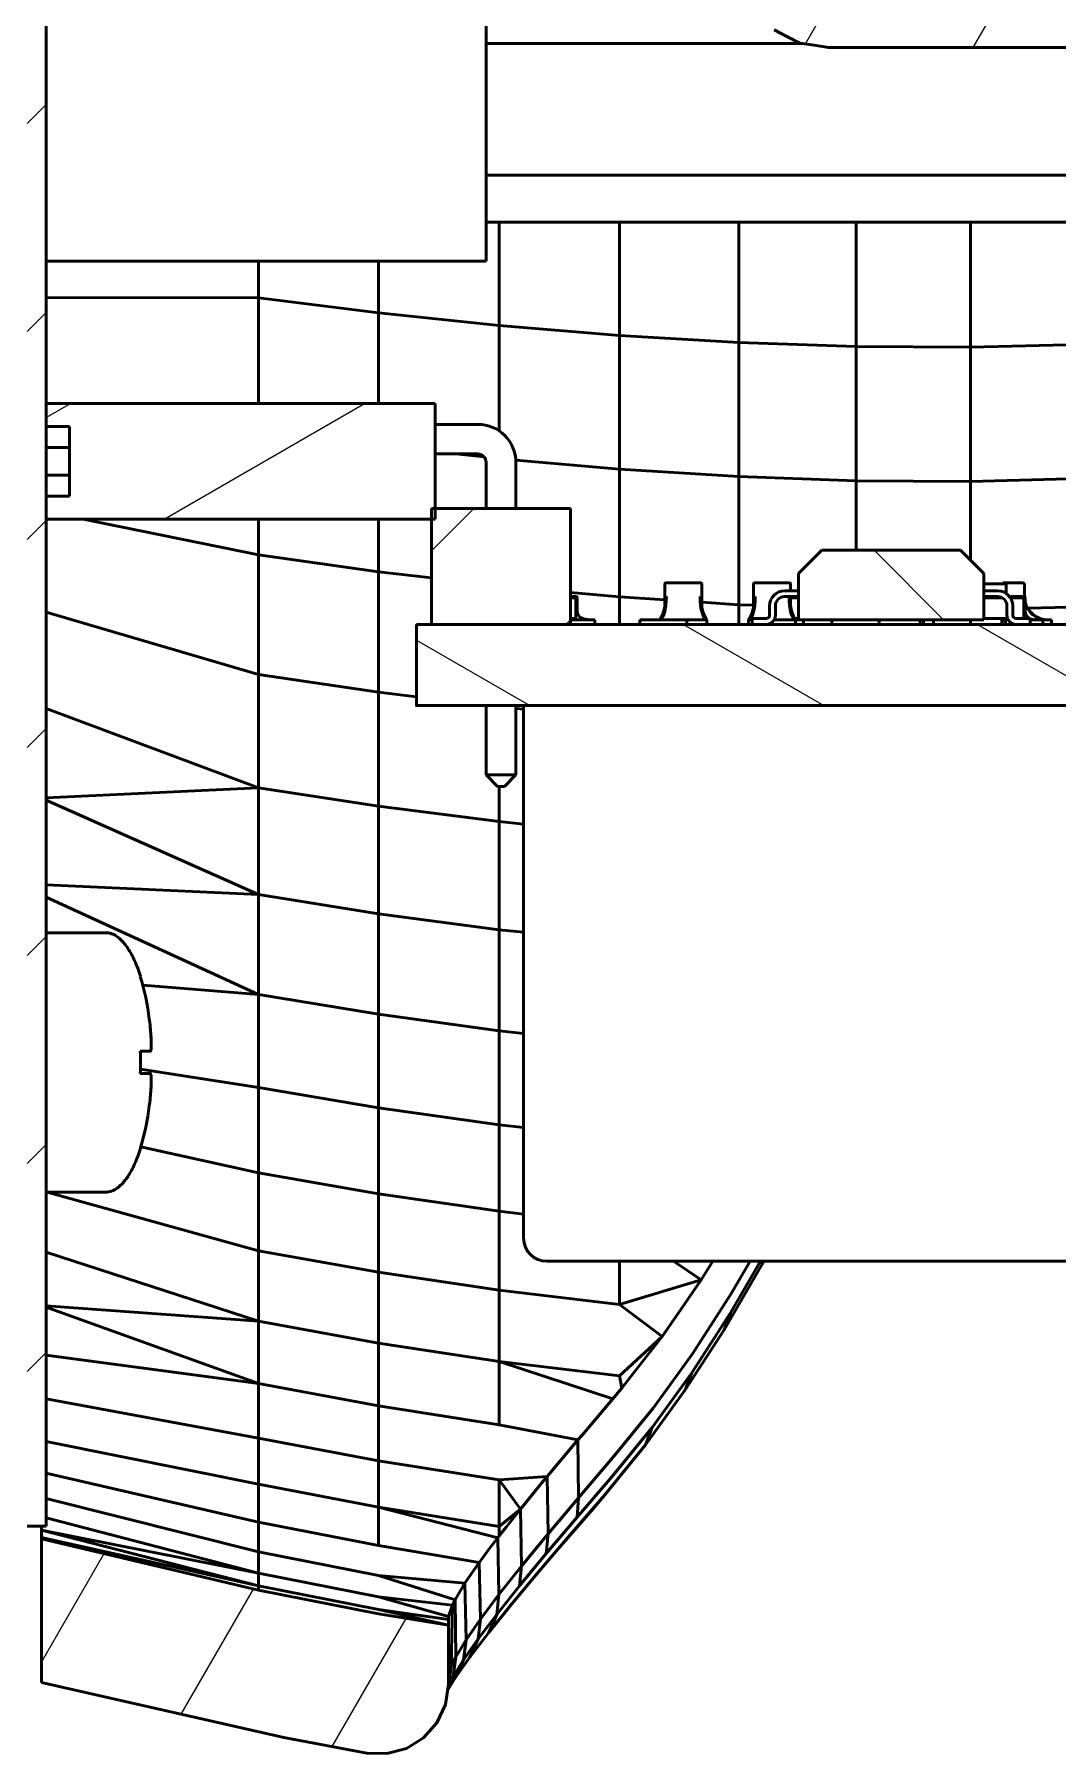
# Model space of a CAD drawing. Header units: millimetres. Extents: x -232 to 1390, y -69 to 653.
# Drawn here: x 422.18 to 444.28, y 50.07 to 87.19 of the extents above; entities that cross this region are included whole.
import ezdxf

# ---------------------------------------------------------------- set-up
doc = ezdxf.new("R2010")
doc.units = ezdxf.units.MM
doc.layers.add('Видимый контур (ГОСТ)', color=7, linetype='Continuous', lineweight=50)
doc.layers.add('Штриховка (ГОСТ)', color=7, linetype='Continuous', lineweight=18)
pattern_1 = [(45, (0, 0), (-2.245064, 2.245064), [])]

msp = doc.modelspace()

# ---------------------------------------------------------------- hatches: boundary and pattern name
at = {"layer": 'Штриховка (ГОСТ)'}
h = msp.add_hatch(dxfattribs=at)
h.set_pattern_fill('ANSI31', color=256, scale=25.4, angle=15, style=0)
h.set_pattern_definition([(60, (0, 0), (-2.74963, 1.587501), [])])
h.paths.add_polyline_path([(429.616, 53.09), (427.018, 53.602), (422.334, 54.715), (422.334, 54.715), (422.334, 51.61), (427.568, 50.426), (429.359, 50.088), (429.795, 50.075), (430.215, 50.187), (430.586, 50.415), (430.875, 50.74), (431.059, 51.134), (431.122, 51.565), (431.122, 52.847)])
h.paths.add_polyline_path([(474.517, 172.906), (473.392, 172.906), (459.434, 172.906), (459.284, 172.882), (459.125, 172.857), (458.978, 172.782), (458.846, 172.715), (458.739, 172.608), (458.625, 172.493), (458.582, 172.423), (458.543, 172.36), (458.511, 172.284), (458.482, 172.215), (458.463, 172.135), (458.446, 172.062), (458.439, 171.98), (458.434, 171.906), (458.434, 171.427), (458.434, 170.906), (458.44, 170.824), (458.446, 170.749), (458.465, 170.67), (458.482, 170.597), (458.514, 170.521), (458.543, 170.452), (458.585, 170.382), (458.625, 170.318), (458.73, 170.212), (458.846, 170.097), (458.99, 170.023), (459.125, 169.954), (459.271, 169.931), (459.434, 169.906), (474.345, 169.905), (475.822, 169.906), (475.822, 169.906), (476.206, 168.62), (477.181, 168.586), (477.813, 168.56), (477.813, 170.045), (477.813, 172.675), (477.743, 173.553), (477.533, 174.408), (477.387, 174.843), (475.673, 179.459), (473.587, 184.43), (471.242, 189.488), (468.701, 194.363), (465.99, 198.809), (464.566, 200.806), (463.09, 202.627), (461.554, 204.257), (459.948, 205.688), (458.259, 206.921), (456.475, 207.96), (454.58, 208.82), (452.564, 209.515), (450.425, 210.058), (448.166, 210.458), (445.798, 210.724), (443.334, 210.863), (440.792, 210.882), (438.191, 210.786), (432.887, 210.274), (427.568, 209.385), (422.334, 208.201), (422.334, 205.099), (422.334, 205.096), (427.018, 206.209), (429.616, 206.721), (432.22, 207.15), (434.82, 207.488), (437.397, 207.727), (439.93, 207.861), (442.398, 207.884), (444.776, 207.792), (447.041, 207.581), (449.174, 207.25), (451.16, 206.795), (452.993, 206.215), (454.68, 205.503), (456.245, 204.647), (457.724, 203.622), (459.152, 202.403), (460.547, 200.973), (461.918, 199.328), (463.268, 197.476), (464.595, 195.435), (465.897, 193.23), (467.169, 190.893), (468.406, 188.456), (470.746, 183.437), (472.83, 178.488), (474.526, 173.937), (474.861, 172.906)])
h.paths.add_polyline_path([(444.811, 172.053), (444.785, 172.215), (444.718, 172.348), (444.643, 172.493), (444.538, 172.599), (444.422, 172.715), (444.289, 172.782), (444.143, 172.857), (443.996, 172.88), (443.834, 172.906), (441.967, 172.906), (439.334, 172.906), (439.025, 172.857), (438.716, 172.808), (438.437, 172.666), (438.159, 172.524), (437.937, 172.302), (437.716, 172.081), (437.574, 171.802), (437.432, 171.524), (437.383, 171.215), (437.334, 170.906), (437.334, 129.906), (437.334, 88.906), (437.383, 88.597), (437.432, 88.288), (437.574, 88.009), (437.716, 87.73), (437.937, 87.509), (438.159, 87.288), (438.437, 87.145), (438.716, 87.003), (439.025, 86.954), (439.334, 86.906), (474.853, 86.906), (474.526, 85.875), (472.83, 81.324), (470.746, 76.374), (468.406, 71.355), (467.169, 68.919), (465.897, 66.581), (464.595, 64.376), (463.268, 62.335), (461.918, 60.483), (460.547, 58.838), (459.152, 57.408), (457.724, 56.189), (456.245, 55.164), (454.68, 54.308), (452.993, 53.596), (451.16, 53.016), (450.813, 52.932), (450.813, 52.932), (450.813, 52.657), (450.813, 51.803), (450.842, 51.622), (450.885, 51.343), (450.967, 51.18), (451.094, 50.928), (451.223, 50.798), (451.421, 50.597), (451.583, 50.512), (451.833, 50.382), (452.013, 50.351), (452.291, 50.303), (452.751, 50.368), (454.58, 50.991), (456.475, 51.851), (458.259, 52.891), (459.947, 54.123), (461.554, 55.554), (463.09, 57.184), (464.566, 59.005), (465.99, 61.002), (468.701, 65.448), (471.242, 70.323), (473.587, 75.381), (475.673, 80.352), (477.387, 84.968), (478.61, 88.774), (478.978, 89.968), (478.98, 89.975), (478.98, 89.975), (479.313, 91.191), (476.206, 91.191), (475.822, 89.906), (475.822, 89.906), (440.834, 89.906), (440.757, 89.918), (440.68, 89.93), (440.61, 89.966), (440.54, 90.001), (440.485, 90.056), (440.43, 90.112), (440.394, 90.181), (440.359, 90.251), (440.347, 90.328), (440.334, 90.406), (440.334, 129.906), (440.334, 169.406), (440.347, 169.483), (440.359, 169.56), (440.394, 169.63), (440.43, 169.699), (440.485, 169.755), (440.54, 169.81), (440.61, 169.846), (440.68, 169.881), (440.757, 169.893), (440.834, 169.906), (442.546, 169.906), (443.834, 169.906), (443.982, 169.929), (444.143, 169.954), (444.276, 170.022), (444.422, 170.097), (444.528, 170.202), (444.643, 170.318), (444.711, 170.451), (444.785, 170.597), (444.809, 170.744), (444.834, 170.906), (444.834, 171.383), (444.834, 171.906)])
h = msp.add_hatch(dxfattribs=at)
h.set_pattern_fill('ANSI31', color=256, scale=25.4, style=0)
h.set_pattern_definition(pattern_1)
h.paths.add_polyline_path([(422.025, 190.452), (422.437, 190.452), (422.437, 191.571), (422.437, 193.694), (422.437, 196.222), (422.437, 200.148), (422.437, 204.482), (422.437, 204.982), (422.025, 204.982)])
h.paths.add_polyline_path([(422.437, 189.491), (422.025, 189.491), (422.025, 54.987), (422.437, 54.987), (422.437, 76.721), (422.437, 77.221), (422.437, 78.721), (422.437, 79.221), (422.437, 188.271)])
h = msp.add_hatch(dxfattribs=at)
h.set_pattern_fill('ANSI31', color=256, scale=25.4, angle=-15, style=0)
h.set_pattern_definition([(30, (0, 0), (-1.5875, 2.74963), [])])
h.paths.add_polyline_path([(422.437, 76.721), (430.759, 76.721), (430.837, 76.721), (430.837, 76.953), (430.837, 79.221), (422.437, 79.221), (422.437, 78.721), (422.937, 78.721), (422.937, 77.221), (422.437, 77.221)])
h = msp.add_hatch(dxfattribs=at)
h.set_pattern_fill('ANSI31', color=256, scale=25.4, style=0)
h.set_pattern_definition(pattern_1)
h.paths.add_polyline_path([(433.759, 76.953), (430.837, 76.953), (430.759, 76.953), (430.759, 76.721), (430.759, 74.453), (433.759, 74.453)])
h = msp.add_hatch(dxfattribs=at)
h.set_pattern_fill('ANSI31', color=256, scale=25.4, angle=90.0002, style=0)
h.set_pattern_definition([(135.0002, (0, 0), (-2.245056, -2.245072), [])])
h.paths.add_polyline_path([(442.687, 74.553), (442.687, 75.553), (442.187, 76.053), (439.187, 76.053), (438.687, 75.553), (438.687, 74.553)])
h = msp.add_hatch(dxfattribs=at)
h.set_pattern_fill('ANSI31', color=256, scale=25.4, angle=105.0002, style=0)
h.set_pattern_definition([(150.00025, (0, 0), (-1.587488, -2.749637), [])])
h.paths.add_polyline_path([(432.793, 72.702), (433.093, 72.702), (433.093, 72.703), (447.237, 72.703), (450.737, 72.703), (450.937, 72.703), (450.937, 74.453), (450.082, 74.453), (449.082, 74.453), (448.32, 74.453), (447.32, 74.453), (436.275, 74.453), (435.255, 74.453), (433.759, 74.453), (430.759, 74.453), (430.437, 74.453), (430.437, 72.703), (430.993, 72.703), (430.993, 72.702), (431.293, 72.702), (431.293, 72.703), (432.793, 72.703)])
h = msp.add_hatch(dxfattribs=at)
h.set_pattern_fill('ANSI31', color=256, scale=25.4, angle=75.0002, style=0)
h.set_pattern_definition([(120.0002, (0, 0), (-2.749626, -1.587508), [])])
h.paths.add_polyline_path([(436.275, 74.553), (435.255, 74.553), (435.255, 74.453), (436.275, 74.453)])

# ---------------------------------------------------------------- linework, layer by layer
at = {"layer": 'Видимый контур (ГОСТ)'}
for p, q in [((422.437, 54.987), (422.437, 189.491)), ((431.937, 82.295), (431.937, 96.295)), ((438.159, 87.288), (438.437, 87.145)), ((431.937, 86.995), (438.77, 86.995)), ((438.437, 87.145), (438.716, 87.003)), ((438.716, 87.003), (439.025, 86.954)), ((439.025, 86.954), (439.334, 86.906)), ((439.334, 86.906), (474.853, 86.906)), ((431.937, 84.148), (461.334, 84.148)), ((431.937, 83.137), (461.334, 83.137)), ((432.22, 80.902), (432.22, 83.137)), ((434.82, 80.688), (434.82, 83.137)), ((437.397, 80.536), (437.397, 83.137)), ((439.93, 80.452), (439.93, 83.137)), ((442.398, 80.437), (442.398, 83.137)), ((422.437, 82.295), (431.937, 82.295)), ((427.018, 81.499), (427.018, 82.295)), ((429.616, 81.175), (429.616, 82.295)), ((427.018, 81.499), (422.437, 81.511)), ((429.616, 81.175), (427.018, 81.499)), ((427.018, 81.499), (427.018, 79.221)), ((432.22, 80.902), (429.616, 81.175)), ((429.616, 81.175), (429.616, 79.221)), ((434.82, 80.688), (432.22, 80.902)), ((432.22, 80.902), (432.22, 78.629)), ((437.397, 80.536), (434.82, 80.688)), ((434.82, 80.688), (434.82, 77.804)), ((439.93, 80.452), (437.397, 80.536)), ((437.397, 80.536), (437.397, 77.644)), ((442.398, 80.437), (439.93, 80.452)), ((439.93, 80.452), (439.93, 77.554)), ((442.398, 80.437), (444.776, 80.495)), ((442.398, 80.437), (442.398, 77.539)), ((430.837, 79.221), (422.437, 79.221)), ((422.437, 79.221), (422.437, 78.721)), ((430.837, 76.721), (430.837, 79.221)), ((422.437, 78.721), (422.937, 78.721)), ((422.937, 78.721), (422.937, 77.221)), ((431.762, 78.771), (430.837, 78.771)), ((422.937, 78.271), (422.437, 78.271)), ((430.837, 78.135), (431.757, 78.135)), ((431.894, 78.067), (431.278, 78.135)), ((431.937, 77.948), (431.937, 76.953)), ((434.82, 77.804), (432.58, 78)), ((432.582, 76.953), (432.582, 77.948)), ((422.437, 77.671), (422.937, 77.671)), ((437.397, 77.644), (434.82, 77.804)), ((434.82, 77.804), (434.82, 75.046)), ((439.93, 77.554), (437.397, 77.644)), ((437.397, 77.644), (437.397, 74.877)), ((442.398, 77.539), (444.776, 77.6)), ((422.937, 77.221), (422.437, 77.221)), ((422.437, 77.221), (422.437, 76.721)), ((442.398, 77.539), (439.93, 77.554)), ((439.93, 77.554), (439.93, 76.053)), ((442.398, 77.539), (442.398, 75.842)), ((433.759, 76.953), (430.759, 76.953)), ((430.759, 76.953), (430.759, 74.453)), ((433.759, 74.453), (433.759, 76.953)), ((422.437, 76.721), (430.837, 76.721)), ((423.237, 76.721), (427.018, 75.951)), ((427.018, 76.721), (427.018, 75.951)), ((429.616, 76.721), (429.616, 75.589)), ((429.616, 75.589), (427.018, 75.951)), ((427.018, 73.369), (427.018, 75.951)), ((439.187, 76.053), (438.687, 75.553)), ((442.187, 76.053), (439.187, 76.053)), ((442.687, 75.553), (442.187, 76.053)), ((429.616, 72.989), (429.616, 75.589)), ((430.759, 75.456), (429.616, 75.589)), ((435.821, 75.353), (436.571, 75.353)), ((437.741, 75.353), (438.491, 75.353)), ((438.687, 75.553), (438.687, 74.553)), ((442.687, 74.553), (442.687, 75.553)), ((443.097, 75.328), (443.097, 75.353)), ((443.168, 75.353), (443.097, 75.353)), ((443.168, 75.328), (443.168, 75.353)), ((443.518, 75.353), (443.168, 75.353)), ((434.82, 75.046), (433.759, 75.144)), ((433.759, 75.053), (433.884, 75.053)), ((433.759, 75.028), (433.879, 75.028)), ((433.879, 75.028), (433.759, 75.028)), ((433.879, 74.653), (433.879, 75.028)), ((433.879, 74.653), (433.879, 75.028)), ((433.904, 75.033), (433.904, 74.753)), ((434.82, 74.453), (434.82, 75.046)), ((435.796, 74.982), (434.82, 75.046)), ((435.796, 74.863), (435.796, 75.328)), ((436.596, 75.328), (436.596, 74.863)), ((437.716, 74.863), (437.716, 75.328)), ((438.687, 75.178), (438.387, 75.178)), ((438.387, 75.053), (438.687, 75.053)), ((438.516, 75.328), (438.516, 75.178)), ((438.516, 75.053), (438.516, 74.863)), ((438.516, 75.028), (438.687, 75.028)), ((438.528, 75.028), (438.516, 75.028)), ((438.528, 75.028), (438.528, 75.053)), ((438.678, 75.028), (438.678, 75.053)), ((442.687, 75.328), (443.168, 75.328)), ((442.687, 75.178), (442.987, 75.178)), ((442.987, 75.053), (442.687, 75.053)), ((442.687, 75.028), (443.084, 75.028)), ((443.084, 75.028), (442.687, 75.028)), ((443.168, 75.328), (443.168, 75.123)), ((443.239, 75.058), (443.249, 75.058)), ((443.249, 75.058), (443.279, 75.028)), ((443.261, 75.028), (443.554, 75.028)), ((443.279, 75.028), (443.261, 75.028)), ((443.279, 75.028), (443.279, 75.053)), ((443.429, 75.053), (443.279, 75.053)), ((443.429, 75.053), (443.559, 75.053)), ((443.429, 75.028), (443.429, 75.053)), ((443.554, 75.028), (443.429, 75.028)), ((443.554, 74.653), (443.554, 75.028)), ((443.554, 74.653), (443.554, 75.028)), ((443.568, 75.303), (443.568, 75.053)), ((443.579, 75.033), (443.579, 74.753)), ((422.437, 74.714), (427.018, 73.369)), ((433.879, 74.578), (433.879, 74.653)), ((437.397, 74.877), (436.596, 74.93)), ((437.716, 74.865), (437.397, 74.877)), ((437.397, 74.453), (437.397, 74.877)), ((438.062, 74.853), (438.062, 74.653)), ((438.187, 74.653), (438.187, 74.853)), ((443.187, 74.653), (443.187, 74.853)), ((443.312, 74.853), (443.312, 74.653)), ((443.554, 74.578), (443.554, 74.653)), ((443.636, 74.801), (444.527, 74.825)), ((450.937, 74.453), (430.437, 74.453)), ((430.437, 74.453), (430.437, 72.703)), ((430.759, 74.453), (433.759, 74.453)), ((433.759, 74.578), (433.879, 74.578)), ((433.759, 74.553), (434.285, 74.553)), ((434.285, 74.553), (434.285, 74.453)), ((436.275, 74.553), (435.255, 74.553)), ((435.255, 74.553), (435.255, 74.453)), ((435.255, 74.453), (436.275, 74.453)), ((436.275, 74.453), (436.275, 74.553)), ((436.275, 74.553), (436.704, 74.553)), ((436.704, 74.553), (436.704, 74.453)), ((437.608, 74.553), (437.687, 74.553)), ((437.608, 74.553), (437.608, 74.453)), ((437.987, 74.578), (437.687, 74.578)), ((437.687, 74.578), (437.687, 74.453)), ((438.16, 74.553), (438.624, 74.553)), ((438.609, 74.578), (438.678, 74.578)), ((438.624, 74.553), (438.687, 74.553)), ((438.624, 74.553), (438.624, 74.453)), ((438.678, 74.578), (438.687, 74.578)), ((438.678, 74.578), (438.678, 74.553)), ((438.687, 74.553), (442.687, 74.553)), ((438.797, 74.553), (438.797, 74.453)), ((439.406, 74.553), (439.406, 74.453)), ((440.426, 74.553), (440.426, 74.453)), ((441.316, 74.553), (441.316, 74.453)), ((441.387, 74.553), (441.387, 74.453)), ((441.598, 74.553), (441.598, 74.453)), ((442.398, 74.553), (442.398, 74.453)), ((442.687, 74.578), (443.201, 74.578)), ((443.078, 74.553), (443.097, 74.553)), ((443.078, 74.553), (443.078, 74.453)), ((443.097, 74.553), (443.097, 74.578)), ((443.097, 74.553), (443.149, 74.553)), ((443.149, 74.553), (443.16, 74.553)), ((443.149, 74.553), (443.149, 74.453)), ((443.16, 74.553), (443.16, 74.453)), ((443.16, 74.553), (443.214, 74.553)), ((443.168, 74.553), (443.168, 74.578)), ((443.387, 74.578), (443.687, 74.578)), ((443.687, 74.578), (443.687, 74.453)), ((443.687, 74.553), (443.96, 74.553)), ((443.96, 74.553), (443.96, 74.453)), ((443.96, 74.553), (444.045, 74.553)), ((444.045, 74.553), (444.149, 74.553)), ((444.149, 74.553), (444.149, 74.453)), ((429.616, 72.989), (427.018, 73.369)), ((427.018, 70.922), (427.018, 73.369)), ((429.616, 70.527), (429.616, 72.989)), ((430.437, 72.889), (429.616, 72.989)), ((422.437, 72.638), (427.018, 70.922)), ((430.412, 72.702), (430.412, 72.703)), ((430.437, 72.703), (430.993, 72.703)), ((430.649, 72.702), (430.649, 72.703)), ((430.649, 72.702), (430.993, 72.702)), ((430.993, 72.703), (430.993, 72.702)), ((430.993, 72.702), (431.293, 72.702)), ((431.293, 72.702), (431.293, 72.703)), ((431.293, 72.703), (432.793, 72.703)), ((431.293, 72.702), (431.937, 72.702)), ((431.937, 72.703), (431.937, 71.203)), ((432.582, 71.203), (432.582, 72.703)), ((432.582, 72.702), (432.793, 72.702)), ((432.747, 72.621), (432.582, 72.636)), ((432.747, 72.702), (432.747, 61.203)), ((432.793, 72.703), (432.793, 72.702)), ((432.793, 72.702), (433.093, 72.702)), ((433.093, 72.702), (433.093, 72.703)), ((433.093, 72.703), (450.937, 72.703)), ((433.549, 72.702), (433.549, 72.703)), ((433.664, 72.702), (433.664, 72.703)), ((433.664, 72.702), (434.178, 72.702)), ((434.178, 72.702), (434.178, 72.703)), ((434.27, 72.702), (434.27, 72.703)), ((434.27, 72.702), (434.286, 72.702)), ((434.286, 72.702), (434.286, 72.703)), ((434.399, 72.702), (434.399, 72.703)), ((434.862, 72.702), (434.862, 72.703)), ((435.26, 72.702), (435.26, 72.703)), ((435.26, 72.702), (435.262, 72.702)), ((435.262, 72.702), (435.262, 72.703)), ((435.295, 72.702), (435.295, 72.703)), ((435.324, 72.702), (435.324, 72.703)), ((435.449, 72.702), (435.449, 72.703)), ((435.542, 72.702), (435.542, 72.703)), ((435.637, 72.702), (435.637, 72.703)), ((435.637, 72.702), (436.062, 72.702)), ((436.062, 72.702), (436.062, 72.703)), ((436.155, 72.702), (436.155, 72.703)), ((436.249, 72.702), (436.249, 72.703)), ((436.324, 72.702), (436.324, 72.703)), ((436.424, 72.702), (436.424, 72.703)), ((436.896, 72.702), (436.896, 72.703)), ((437.374, 72.702), (437.374, 72.703)), ((440.671, 72.702), (440.671, 72.703)), ((440.824, 72.702), (440.824, 72.703)), ((440.824, 72.702), (441.783, 72.702)), ((441.783, 72.702), (441.783, 72.703)), ((441.938, 72.702), (441.938, 72.703)), ((441.954, 72.702), (441.954, 72.703)), ((427.018, 70.922), (422.437, 70.71)), ((429.616, 70.527), (427.018, 70.922)), ((427.018, 70.922), (427.018, 68.618)), ((431.937, 71.203), (432.582, 71.203)), ((431.937, 71.203), (432.187, 70.953)), ((432.332, 70.953), (432.187, 70.953)), ((432.22, 70.195), (432.22, 70.953)), ((432.582, 71.203), (432.332, 70.953)), ((422.437, 70.66), (427.018, 68.618)), ((432.22, 70.195), (429.616, 70.527)), ((429.616, 70.527), (429.616, 68.207)), ((432.747, 70.142), (432.22, 70.195)), ((432.22, 70.195), (432.22, 67.862)), ((422.437, 68.827), (427.018, 68.618)), ((422.437, 68.565), (427.018, 66.461)), ((429.616, 68.207), (427.018, 68.618)), ((427.018, 68.618), (427.018, 66.461)), ((432.22, 67.862), (429.616, 68.207)), ((429.616, 68.207), (429.616, 66.036)), ((423.724, 67.797), (422.437, 67.797)), ((432.747, 67.807), (432.22, 67.862)), ((432.22, 67.862), (432.22, 65.679)), ((424.468, 66.853), (424.472, 66.855)), ((427.018, 66.461), (424.523, 66.662)), ((429.616, 66.036), (427.018, 66.461)), ((427.018, 64.458), (427.018, 66.461)), ((429.616, 64.019), (429.616, 66.036)), ((432.22, 65.679), (429.616, 66.036)), ((432.22, 63.651), (432.22, 65.679)), ((432.747, 65.622), (432.22, 65.679)), ((427.018, 64.458), (424.47, 64.853)), ((429.616, 64.019), (427.018, 64.458)), ((427.018, 62.612), (427.018, 64.458)), ((429.616, 62.161), (429.616, 64.019)), ((432.22, 63.651), (429.616, 64.019)), ((432.22, 61.782), (432.22, 63.651)), ((432.747, 63.592), (432.22, 63.651)), ((424.472, 63.139), (424.468, 63.141)), ((424.478, 63.174), (427.018, 62.612)), ((429.616, 62.161), (427.018, 62.612)), ((427.018, 62.612), (427.018, 60.928)), ((423.724, 62.197), (422.437, 62.197)), ((422.458, 62.197), (427.018, 60.928)), ((432.22, 61.782), (429.616, 62.161)), ((429.616, 62.161), (429.616, 60.465)), ((432.747, 61.722), (432.22, 61.782)), ((432.22, 61.782), (432.22, 60.077)), ((422.437, 60.899), (427.018, 59.41)), ((429.616, 60.465), (427.018, 60.928)), ((427.018, 60.928), (427.018, 59.41)), ((433.247, 60.703), (448.127, 60.703)), ((434.82, 60.703), (434.82, 59.772)), ((436.583, 60.3), (435.983, 60.703)), ((436.832, 60.703), (436.583, 60.3)), ((437.08, 59.227), (437.902, 60.639)), ((437.216, 59.592), (437.863, 60.703)), ((437.638, 60.703), (437.224, 59.992)), ((437.926, 60.703), (437.902, 60.639)), ((437.902, 60.639), (437.936, 60.703)), ((432.22, 60.077), (429.616, 60.465)), ((429.616, 60.465), (429.616, 58.937)), ((436.583, 60.3), (434.82, 59.772)), ((436.583, 60.3), (436.144, 59.664)), ((434.82, 59.772), (432.22, 60.077)), ((432.22, 60.077), (432.22, 58.541)), ((435.744, 59.083), (434.82, 59.772)), ((437.224, 59.992), (436.393, 58.706)), ((427.018, 59.41), (422.437, 59.745)), ((422.437, 59.716), (427.018, 58.063)), ((429.616, 58.937), (427.018, 59.41)), ((427.018, 58.063), (427.018, 59.41)), ((436.144, 59.664), (435.744, 59.083)), ((436.38, 58.298), (437.216, 59.592)), ((437.216, 59.592), (437.08, 59.227)), ((435.744, 59.083), (434.82, 58.228)), ((435.744, 59.083), (435.066, 58.214)), ((436.239, 57.926), (437.08, 59.227)), ((427.018, 58.063), (422.437, 58.678)), ((429.616, 57.581), (429.616, 58.937)), ((432.22, 58.541), (429.616, 58.937)), ((436.393, 58.706), (435.543, 57.531)), ((432.22, 57.176), (432.22, 58.541)), ((432.22, 58.541), (434.676, 57.732)), ((434.82, 58.228), (432.22, 58.541)), ((435.525, 57.116), (436.38, 58.298)), ((436.38, 58.298), (436.239, 57.926)), ((429.616, 57.581), (427.018, 58.063)), ((427.018, 56.888), (427.018, 58.063)), ((434.82, 57.903), (434.676, 57.732)), ((434.871, 57.963), (434.82, 58.228)), ((434.871, 57.963), (434.82, 57.903)), ((435.066, 58.214), (434.871, 57.963)), ((435.38, 56.738), (436.239, 57.926)), ((422.437, 57.731), (427.018, 56.888)), ((429.616, 56.398), (429.616, 57.581)), ((432.22, 57.176), (429.616, 57.581)), ((434.676, 57.732), (434.01, 56.953)), ((435.543, 57.531), (434.676, 56.47)), ((433.922, 56.85), (432.22, 57.176)), ((427.018, 55.889), (422.437, 56.813)), ((429.616, 56.398), (427.018, 56.888)), ((427.018, 56.888), (427.018, 55.889)), ((433.922, 56.85), (433.256, 56.058)), ((434.01, 56.953), (433.922, 56.85)), ((433.933, 55.6), (433.922, 56.85)), ((435.525, 57.116), (434.652, 56.049)), ((435.38, 56.738), (435.525, 57.116)), ((434.676, 56.47), (433.933, 55.6)), ((435.38, 56.738), (434.503, 55.665)), ((427.018, 55.068), (422.437, 56.131)), ((432.22, 55.987), (429.616, 56.398)), ((429.616, 56.398), (429.616, 55.392)), ((432.22, 55.987), (433.256, 56.058)), ((433.256, 56.058), (433.135, 55.911)), ((433.275, 54.818), (433.256, 56.058)), ((434.652, 56.049), (433.902, 55.177)), ((429.616, 55.392), (427.018, 55.889)), ((427.018, 55.889), (427.018, 55.068)), ((432.677, 55.354), (432.22, 55.987)), ((432.22, 55.987), (432.22, 54.976)), ((433.107, 55.877), (432.677, 55.354)), ((433.135, 55.911), (433.107, 55.877)), ((422.437, 55.582), (427.018, 54.428)), ((429.616, 55.392), (432.188, 54.736)), ((429.616, 55.392), (429.616, 54.566)), ((432.22, 54.976), (429.616, 55.392)), ((432.677, 55.354), (432.22, 54.976)), ((432.677, 55.354), (432.37, 54.966)), ((432.702, 54.121), (432.677, 55.354)), ((433.933, 55.6), (433.275, 54.818)), ((434.24, 55.354), (433.5, 54.505)), ((434.503, 55.665), (433.745, 54.792)), ((433.902, 55.177), (433.933, 55.6)), ((434.503, 55.665), (434.24, 55.354)), ((422.025, 54.987), (422.437, 54.987)), ((422.334, 54.901), (422.334, 54.987)), ((422.437, 55.163), (427.018, 53.97)), ((429.616, 54.566), (427.018, 55.068)), ((427.018, 54.428), (427.018, 55.068)), ((432.22, 54.976), (432.22, 54.777)), ((432.37, 54.966), (432.22, 54.777)), ((433.902, 55.177), (433.237, 54.393)), ((422.334, 54.809), (422.334, 54.901)), ((422.334, 54.901), (427.018, 53.97)), ((422.334, 54.901), (427.018, 53.694)), ((422.334, 54.739), (422.334, 54.809)), ((422.334, 54.715), (422.334, 54.739)), ((427.018, 53.694), (422.334, 54.739)), ((427.018, 53.602), (422.334, 54.715)), ((422.334, 54.715), (422.334, 54.715)), ((422.334, 54.715), (422.334, 51.61)), ((431.789, 54.204), (429.616, 54.566)), ((432.188, 54.736), (432.027, 54.521)), ((432.22, 54.777), (432.188, 54.736)), ((432.216, 53.508), (432.188, 54.736)), ((433.136, 54.648), (432.702, 54.121)), ((433.745, 54.792), (433.074, 54.006)), ((433.275, 54.818), (433.136, 54.648)), ((433.237, 54.393), (433.275, 54.818)), ((429.616, 53.922), (427.018, 54.428)), ((427.018, 53.97), (427.018, 54.428)), ((431.789, 54.204), (431.481, 53.756)), ((431.792, 54.209), (431.789, 54.204)), ((431.817, 52.977), (431.789, 54.204)), ((432.027, 54.521), (431.792, 54.209)), ((432.658, 53.695), (433.237, 54.393)), ((429.616, 53.46), (427.018, 53.97)), ((427.018, 53.97), (427.018, 53.694)), ((429.616, 53.922), (431.267, 53.394)), ((429.616, 53.922), (431.481, 53.756)), ((432.702, 54.121), (432.216, 53.508)), ((433.074, 54.006), (432.49, 53.306)), ((432.658, 53.695), (432.702, 54.121)), ((429.616, 53.183), (427.018, 53.694)), ((427.018, 53.694), (427.018, 53.602)), ((429.616, 53.09), (427.018, 53.602)), ((431.128, 53.035), (429.616, 53.46)), ((429.616, 53.46), (431.21, 53.277)), ((431.358, 53.548), (431.267, 53.394)), ((431.407, 53.632), (431.358, 53.548)), ((431.481, 53.756), (431.407, 53.632)), ((431.507, 52.53), (431.481, 53.756)), ((432.216, 53.508), (432.027, 53.256)), ((432.658, 53.695), (432.167, 53.081)), ((432.167, 53.081), (432.216, 53.508)), ((431.122, 52.85), (429.616, 53.183)), ((429.616, 53.183), (431.122, 52.971)), ((431.122, 52.847), (429.616, 53.09)), ((429.616, 53.09), (431.122, 52.85)), ((431.185, 53.203), (431.128, 53.035)), ((431.21, 53.277), (431.185, 53.203)), ((431.186, 51.955), (431.21, 53.277)), ((431.267, 53.394), (431.21, 53.277)), ((431.287, 52.164), (431.267, 53.394)), ((431.763, 52.55), (432.167, 53.081)), ((432.027, 53.256), (431.817, 52.977)), ((432.49, 53.306), (431.994, 52.691)), ((431.994, 52.691), (432.167, 53.081)), ((431.128, 53.035), (431.122, 52.971)), ((431.122, 52.971), (431.122, 52.936)), ((431.122, 52.936), (431.122, 52.85)), ((431.122, 52.85), (431.122, 52.847)), ((431.122, 51.565), (431.122, 52.847)), ((431.122, 52.847), (431.122, 52.847)), ((431.128, 53.035), (431.124, 51.732)), ((431.817, 52.977), (431.507, 52.53)), ((431.763, 52.55), (431.817, 52.977)), ((431.507, 52.53), (431.356, 52.279)), ((431.763, 52.55), (431.45, 52.101)), ((431.45, 52.101), (431.507, 52.53)), ((431.994, 52.691), (431.587, 52.158)), ((431.587, 52.158), (431.763, 52.55)), ((431.287, 52.164), (431.186, 51.955)), ((431.227, 51.735), (431.287, 52.164)), ((431.227, 51.735), (431.45, 52.101)), ((431.587, 52.158), (431.27, 51.709)), ((431.27, 51.709), (431.45, 52.101)), ((431.356, 52.279), (431.287, 52.164)), ((427.568, 50.426), (422.334, 51.61)), ((431.27, 51.709), (431.104, 51.439)), ((431.124, 51.732), (431.122, 51.703)), ((431.124, 51.525), (431.186, 51.955)), ((431.186, 51.955), (431.124, 51.732)), ((431.227, 51.735), (431.124, 51.525)), ((431.059, 51.134), (431.122, 51.565)), ((431.124, 51.525), (431.109, 51.47)), ((430.875, 50.74), (431.059, 51.134)), ((430.586, 50.415), (430.875, 50.74)), ((427.568, 50.426), (429.359, 50.088)), ((429.795, 50.075), (430.215, 50.187)), ((430.215, 50.187), (430.586, 50.415)), ((429.795, 50.075), (429.359, 50.088))]:
    msp.add_line(p, q, dxfattribs=at)
for centre, radius, start, end in [((431.759, 77.948), 0.823, 360, 89.769), ((431.749, 77.948), 0.188, 360, 87.6261), ((435.821, 75.328), 0.025, 90, 180), ((436.571, 75.328), 0.025, 360, 90), ((437.741, 75.328), 0.025, 90, 180), ((438.491, 75.328), 0.025, 360, 90), ((443.518, 75.303), 0.05, 360, 90), ((433.884, 75.033), 0.02, 360, 90), ((438.387, 74.853), 0.325, 90, 180), ((438.387, 74.853), 0.2, 90, 180), ((442.987, 74.853), 0.325, 360, 90), ((442.987, 74.853), 0.2, 360, 90), ((443.559, 75.033), 0.02, 360, 90), ((444.068, 75.053), 0.5, 180, 180.2189), ((434.104, 74.753), 0.2, 180, 210), ((437.987, 74.653), 0.2, 270, 360), ((437.987, 74.653), 0.075, 270, 360), ((443.387, 74.653), 0.2, 180, 270), ((443.387, 74.653), 0.075, 180, 270), ((444.068, 75.053), 0.5, 192.2983, 270), ((443.779, 74.753), 0.2, 180, 210), ((434.186, 75.053), 0.5, 245.2362, 270), ((433.247, 61.203), 0.5, 180, 270)]:
    msp.add_arc(centre, radius, start, end, dxfattribs=at)
for centre, major_axis, ratio, start_param, end_param in [((435.688, 75.053), (0, -0.5), 0.287273, 0, 1.570796), ((436.704, 75.053), (0, -0.5), 0.287273, 4.712389, 6.283185), ((437.608, 75.053), (0, -0.5), 0.287273, 0, 1.570796), ((438.624, 75.053), (0, -0.5), 0.287273, 4.712389, 6.283185), ((444.045, 75.053), (0, -0.5), 0.957849, 4.712389, 4.714506), ((444.045, 75.053), (0, -0.5), 0.957849, 4.951109, 6.283185), ((434.163, 75.053), (0, -0.5), 0.957849, 5.931403, 6.283185), ((419.245, 64.997), (0, -5.997), 0.871576, 1.570752, 1.611002), ((419.245, 64.997), (0, -5.997), 0.871576, 1.53059, 1.570841)]:
    msp.add_ellipse(centre, major_axis=major_axis, ratio=ratio, start_param=start_param, end_param=end_param, dxfattribs=at)
for points, knots in [([(433.931, 74.653), (433.94, 74.638), (433.95, 74.624), (433.974, 74.6), (433.988, 74.59), (434.031, 74.563), (434.071, 74.553), (434.104, 74.553)], [0.05344454, 0.05344454, 0.05344454, 0.05344454, 0.05846075, 0.05846075, 0.06347695, 0.06347695, 0.07582613, 0.07582613, 0.07582613, 0.07582613]), ([(435.688, 74.553), (435.688, 74.553), (435.688, 74.553), (435.688, 74.553), (435.688, 74.553), (435.688, 74.553), (435.688, 74.553), (435.688, 74.553), (435.688, 74.553), (435.688, 74.553), (435.688, 74.553), (435.688, 74.553), (435.688, 74.553), (435.688, 74.553), (435.688, 74.553), (435.689, 74.555), (435.691, 74.557), (435.696, 74.565), (435.7, 74.572), (435.715, 74.597), (435.725, 74.617), (435.749, 74.669), (435.762, 74.702), (435.778, 74.755), (435.783, 74.775), (435.789, 74.802), (435.791, 74.81), (435.793, 74.823), (435.794, 74.829), (435.795, 74.835), (435.795, 74.836), (435.796, 74.838), (435.796, 74.839), (435.796, 74.839), (435.796, 74.84), (435.796, 74.84), (435.796, 74.84), (435.796, 74.84)], [0, 0, 0, 0, 0.00936123, 0.00936123, 0.01260123, 0.01260123, 0.01368123, 0.01368123, 0.01404123, 0.01404123, 0.01416123, 0.01416123, 0.01420123, 0.01420123, 0.01423342, 0.01423342, 0.01503349, 0.01503349, 0.01743379, 0.01743379, 0.02464174, 0.02464174, 0.03576072, 0.03576072, 0.04223576, 0.04223576, 0.04466285, 0.04466285, 0.04648718, 0.04648718, 0.04683945, 0.04683945, 0.04723306, 0.04723306, 0.04739864, 0.04739864, 0.04749207, 0.04749207, 0.04749207, 0.04749207]), ([(435.795, 74.834), (435.795, 74.837), (435.795, 74.841), (435.796, 74.85), (435.796, 74.857), (435.796, 74.863)], [0.000654431, 0.000654431, 0.000654431, 0.000654431, 0.001587023, 0.001587023, 0.003540506, 0.003540506, 0.003540506, 0.003540506]), ([(436.596, 74.863), (436.596, 74.857), (436.596, 74.85), (436.596, 74.84), (436.597, 74.837), (436.597, 74.834)], [0, 0, 0, 0, 0.001997179, 0.001997179, 0.002885667, 0.002885667, 0.002885667, 0.002885667]), ([(436.596, 74.84), (436.596, 74.84), (436.596, 74.84), (436.596, 74.839), (436.596, 74.839), (436.596, 74.838), (436.596, 74.837), (436.597, 74.834), (436.597, 74.832), (436.598, 74.825), (436.599, 74.822), (436.602, 74.806), (436.604, 74.795), (436.615, 74.749), (436.626, 74.715), (436.656, 74.636), (436.678, 74.593), (436.704, 74.553)], [0.00644746, 0.00644746, 0.00644746, 0.00644746, 0.00657652, 0.00657652, 0.00677907, 0.00677907, 0.00718551, 0.00718551, 0.00799038, 0.00799038, 0.00923163, 0.00923163, 0.01295298, 0.01295298, 0.02413021, 0.02413021, 0.03969582, 0.03969582, 0.03969582, 0.03969582]), ([(436.597, 74.834), (436.597, 74.833), (436.597, 74.831), (436.598, 74.825), (436.599, 74.822), (436.602, 74.806), (436.604, 74.795), (436.615, 74.749), (436.626, 74.715), (436.656, 74.636), (436.678, 74.593), (436.704, 74.553)], [0.00738305, 0.00738305, 0.00738305, 0.00738305, 0.00799012, 0.00799012, 0.00923106, 0.00923106, 0.01295149, 0.01295149, 0.02412593, 0.02412593, 0.03969569, 0.03969569, 0.03969569, 0.03969569]), ([(437.608, 74.553), (437.608, 74.553), (437.608, 74.553), (437.608, 74.553), (437.608, 74.553), (437.608, 74.553), (437.608, 74.553), (437.608, 74.553), (437.608, 74.553), (437.608, 74.553), (437.608, 74.553), (437.608, 74.553), (437.608, 74.553), (437.608, 74.553), (437.608, 74.553), (437.61, 74.555), (437.611, 74.557), (437.616, 74.565), (437.62, 74.572), (437.635, 74.597), (437.645, 74.617), (437.669, 74.669), (437.682, 74.702), (437.698, 74.755), (437.703, 74.775), (437.709, 74.802), (437.711, 74.81), (437.713, 74.823), (437.714, 74.829), (437.715, 74.835), (437.715, 74.836), (437.716, 74.838), (437.716, 74.839), (437.716, 74.839), (437.716, 74.84), (437.716, 74.84), (437.716, 74.84), (437.716, 74.84)], [0, 0, 0, 0, 0.00936123, 0.00936123, 0.01260123, 0.01260123, 0.01368123, 0.01368123, 0.01404123, 0.01404123, 0.01416123, 0.01416123, 0.01420123, 0.01420123, 0.01423342, 0.01423342, 0.01503349, 0.01503349, 0.01743379, 0.01743379, 0.02464174, 0.02464174, 0.03576072, 0.03576072, 0.04223576, 0.04223576, 0.04466285, 0.04466285, 0.04648718, 0.04648718, 0.04683945, 0.04683945, 0.04723306, 0.04723306, 0.04739864, 0.04739864, 0.04749207, 0.04749207, 0.04749207, 0.04749207]), ([(437.715, 74.834), (437.715, 74.837), (437.716, 74.841), (437.716, 74.85), (437.716, 74.857), (437.716, 74.863)], [0.000654431, 0.000654431, 0.000654431, 0.000654431, 0.001587023, 0.001587023, 0.003540506, 0.003540506, 0.003540506, 0.003540506]), ([(438.516, 74.863), (438.516, 74.857), (438.516, 74.85), (438.517, 74.84), (438.517, 74.837), (438.517, 74.834)], [0, 0, 0, 0, 0.001997179, 0.001997179, 0.002885667, 0.002885667, 0.002885667, 0.002885667]), ([(438.516, 74.84), (438.516, 74.84), (438.516, 74.84), (438.516, 74.839), (438.516, 74.839), (438.516, 74.838), (438.517, 74.837), (438.517, 74.834), (438.517, 74.832), (438.518, 74.825), (438.519, 74.822), (438.522, 74.806), (438.524, 74.795), (438.535, 74.749), (438.546, 74.715), (438.576, 74.636), (438.598, 74.593), (438.624, 74.553)], [0.00644746, 0.00644746, 0.00644746, 0.00644746, 0.00657652, 0.00657652, 0.00677907, 0.00677907, 0.00718551, 0.00718551, 0.00799038, 0.00799038, 0.00923163, 0.00923163, 0.01295298, 0.01295298, 0.02413021, 0.02413021, 0.03969582, 0.03969582, 0.03969582, 0.03969582]), ([(438.517, 74.834), (438.517, 74.833), (438.517, 74.831), (438.518, 74.825), (438.519, 74.822), (438.522, 74.806), (438.524, 74.795), (438.535, 74.749), (438.546, 74.715), (438.576, 74.636), (438.598, 74.593), (438.624, 74.553)], [0.00738305, 0.00738305, 0.00738305, 0.00738305, 0.00799012, 0.00799012, 0.00923106, 0.00923106, 0.01295149, 0.01295149, 0.02412593, 0.02412593, 0.03969569, 0.03969569, 0.03969569, 0.03969569]), ([(443.606, 74.653), (443.615, 74.638), (443.625, 74.624), (443.649, 74.6), (443.663, 74.59), (443.678, 74.581), (443.68, 74.579), (443.683, 74.578)], [0.05344454, 0.05344454, 0.05344454, 0.05344454, 0.05846075, 0.05846075, 0.06347695, 0.06347695, 0.06443388, 0.06443388, 0.06443388, 0.06443388]), ([(436.704, 74.553), (436.704, 74.553), (436.704, 74.553), (436.704, 74.553), (436.704, 74.553), (436.704, 74.553), (436.704, 74.553), (436.704, 74.553), (436.704, 74.553), (436.704, 74.553), (436.704, 74.553), (436.704, 74.553), (436.704, 74.553), (436.704, 74.553), (436.704, 74.553), (436.704, 74.553), (436.704, 74.553), (436.704, 74.553), (436.704, 74.553), (436.703, 74.553), (436.703, 74.554), (436.703, 74.554), (436.703, 74.554), (436.703, 74.554), (436.703, 74.554), (436.703, 74.554)], [0, 0, 0, 0, 0.0060604, 0.0060604, 0.01150493, 0.01150493, 0.01331977, 0.01331977, 0.01392472, 0.01392472, 0.01412637, 0.01412637, 0.01419358, 0.01419358, 0.01422722, 0.01422722, 0.01424241, 0.01424241, 0.01428457, 0.01428457, 0.01435179, 0.01435179, 0.0144022, 0.0144022, 0.01441228, 0.01441228, 0.01441228, 0.01441228]), ([(438.624, 74.553), (438.624, 74.553), (438.624, 74.553), (438.624, 74.553), (438.624, 74.553), (438.624, 74.553), (438.624, 74.553), (438.624, 74.553), (438.624, 74.553), (438.624, 74.553), (438.624, 74.553), (438.624, 74.553), (438.624, 74.553), (438.624, 74.553), (438.624, 74.553), (438.624, 74.553), (438.624, 74.553), (438.624, 74.553), (438.624, 74.553), (438.624, 74.553), (438.623, 74.554), (438.623, 74.554), (438.623, 74.554), (438.623, 74.554), (438.623, 74.554), (438.623, 74.554)], [0, 0, 0, 0, 0.00606016, 0.00606016, 0.01150484, 0.01150484, 0.01331974, 0.01331974, 0.01392471, 0.01392471, 0.01412636, 0.01412636, 0.01419358, 0.01419358, 0.01422722, 0.01422722, 0.01424241, 0.01424241, 0.01428457, 0.01428457, 0.01435179, 0.01435179, 0.01440221, 0.01440221, 0.01441229, 0.01441229, 0.01441229, 0.01441229]), ([(430.412, 72.703), (430.413, 72.703), (430.414, 72.703), (430.423, 72.703), (430.433, 72.703), (430.437, 72.703)], [0, 0, 0, 0, 0.1234478, 0.2372645, 0.3002518, 0.3002518, 0.3002518, 0.3002518]), ([(430.412, 72.702), (430.413, 72.702), (430.414, 72.702), (430.425, 72.702), (430.445, 72.702), (430.471, 72.702), (430.506, 72.702), (430.548, 72.702), (430.596, 72.702), (430.63, 72.702), (430.649, 72.702)], [0, 0, 0, 0, 0.123448, 0.237265, 0.345988, 0.456273, 0.57246, 0.698879, 0.840397, 1, 1, 1, 1]), ([(433.549, 72.702), (433.55, 72.702), (433.55, 72.702), (433.552, 72.702), (433.556, 72.702), (433.561, 72.702), (433.568, 72.702), (433.576, 72.702), (433.587, 72.702), (433.599, 72.702), (433.613, 72.702), (433.629, 72.702), (433.646, 72.702), (433.658, 72.702), (433.664, 72.702)], [0, 0, 0, 0, 0.104802, 0.199007, 0.2868, 0.365935, 0.43921, 0.509394, 0.580084, 0.6521, 0.728381, 0.810993, 0.901293, 1, 1, 1, 1]), ([(434.178, 72.702), (434.185, 72.702), (434.199, 72.702), (434.218, 72.702), (434.235, 72.702), (434.248, 72.702), (434.258, 72.702), (434.265, 72.702), (434.27, 72.702), (434.27, 72.702), (434.27, 72.702)], [0, 0, 0, 0, 0.162826, 0.306245, 0.434498, 0.551227, 0.662205, 0.770017, 0.882033, 1, 1, 1, 1]), ([(434.399, 72.702), (434.4, 72.702), (434.4, 72.702), (434.407, 72.702), (434.417, 72.702), (434.433, 72.702), (434.452, 72.702), (434.474, 72.702), (434.501, 72.702), (434.531, 72.702), (434.564, 72.702), (434.6, 72.702), (434.639, 72.702), (434.68, 72.702), (434.724, 72.702), (434.768, 72.702), (434.815, 72.702), (434.846, 72.702), (434.862, 72.702)], [0, 0, 0, 0, 0.074505, 0.145389, 0.213114, 0.278614, 0.341809, 0.403215, 0.463481, 0.52329, 0.582437, 0.641033, 0.699603, 0.758827, 0.818295, 0.877892, 0.938444, 1, 1, 1, 1]), ([(434.862, 72.702), (434.871, 72.702), (434.89, 72.702), (434.918, 72.702), (434.946, 72.702), (434.972, 72.702), (434.998, 72.702), (435.023, 72.702), (435.047, 72.702), (435.071, 72.702), (435.093, 72.702), (435.114, 72.702), (435.133, 72.702), (435.152, 72.702), (435.169, 72.702), (435.184, 72.702), (435.198, 72.702), (435.211, 72.702), (435.223, 72.702), (435.232, 72.702), (435.241, 72.702), (435.248, 72.702), (435.253, 72.702), (435.257, 72.702), (435.259, 72.702), (435.26, 72.702), (435.26, 72.702)], [0, 0, 0, 0, 0.053528, 0.105742, 0.156774, 0.206904, 0.256096, 0.304346, 0.352419, 0.399968, 0.446885, 0.492149, 0.53587, 0.578392, 0.620158, 0.660551, 0.700243, 0.739437, 0.777442, 0.813407, 0.847847, 0.880747, 0.912075, 0.942155, 0.971402, 1, 1, 1, 1]), ([(435.262, 72.702), (435.266, 72.702), (435.273, 72.702), (435.282, 72.702), (435.29, 72.702), (435.294, 72.702), (435.295, 72.702), (435.295, 72.702)], [0.8015382, 0.8015382, 0.8015382, 0.8015382, 0.8372647, 0.8841434, 0.9266539, 0.9649277, 1, 1, 1, 1]), ([(435.295, 72.702), (435.296, 72.702), (435.3, 72.702), (435.308, 72.702), (435.315, 72.702), (435.321, 72.702), (435.324, 72.702), (435.324, 72.702), (435.324, 72.702)], [0.5277892, 0.5277892, 0.5277892, 0.5277892, 0.5424416, 0.6142997, 0.6933274, 0.7823762, 0.8836557, 1, 1, 1, 1]), ([(435.449, 72.702), (435.45, 72.702), (435.45, 72.702), (435.455, 72.702), (435.462, 72.702), (435.473, 72.702), (435.487, 72.702), (435.504, 72.702), (435.522, 72.702), (435.535, 72.702), (435.542, 72.702)], [0, 0, 0, 0, 0.162763, 0.307302, 0.434819, 0.552264, 0.661535, 0.769285, 0.880433, 1, 1, 1, 1]), ([(435.542, 72.702), (435.549, 72.702), (435.562, 72.702), (435.581, 72.702), (435.597, 72.702), (435.612, 72.702), (435.623, 72.702), (435.631, 72.702), (435.636, 72.702), (435.637, 72.702), (435.637, 72.702)], [0, 0, 0, 0, 0.116931, 0.226675, 0.335014, 0.445378, 0.563223, 0.691644, 0.83591, 1, 1, 1, 1]), ([(436.062, 72.702), (436.062, 72.702), (436.063, 72.702), (436.067, 72.702), (436.075, 72.702), (436.087, 72.702), (436.101, 72.702), (436.117, 72.702), (436.135, 72.702), (436.148, 72.702), (436.155, 72.702)], [0, 0, 0, 0, 0.164448, 0.309801, 0.438331, 0.556927, 0.66824, 0.774619, 0.884272, 1, 1, 1, 1]), ([(436.155, 72.702), (436.161, 72.702), (436.175, 72.702), (436.193, 72.702), (436.21, 72.702), (436.224, 72.702), (436.236, 72.702), (436.243, 72.702), (436.249, 72.702), (436.249, 72.702), (436.249, 72.702)], [0, 0, 0, 0, 0.117427, 0.228066, 0.335842, 0.446772, 0.564287, 0.692308, 0.836202, 1, 1, 1, 1]), ([(436.249, 72.702), (436.251, 72.702), (436.259, 72.702), (436.273, 72.702), (436.288, 72.702), (436.302, 72.702), (436.312, 72.702), (436.319, 72.702), (436.324, 72.702), (436.324, 72.702), (436.324, 72.702)], [0.0832903, 0.0832903, 0.0832903, 0.0832903, 0.1198828, 0.232044, 0.3389948, 0.4499042, 0.5666401, 0.6945236, 0.8369092, 1, 1, 1, 1]), ([(436.424, 72.702), (436.425, 72.702), (436.425, 72.702), (436.432, 72.702), (436.442, 72.702), (436.456, 72.702), (436.473, 72.702), (436.495, 72.702), (436.52, 72.702), (436.549, 72.702), (436.581, 72.702), (436.617, 72.702), (436.656, 72.702), (436.698, 72.702), (436.743, 72.702), (436.791, 72.702), (436.843, 72.702), (436.878, 72.702), (436.896, 72.702)], [0, 0, 0, 0, 0.070329, 0.138292, 0.204099, 0.268186, 0.330262, 0.390205, 0.448756, 0.506523, 0.563716, 0.621054, 0.679119, 0.738746, 0.800086, 0.863642, 0.930165, 1, 1, 1, 1]), ([(436.896, 72.702), (436.908, 72.702), (436.933, 72.702), (436.968, 72.702), (437.003, 72.702), (437.036, 72.702), (437.068, 72.702), (437.098, 72.702), (437.127, 72.702), (437.155, 72.702), (437.181, 72.702), (437.206, 72.702), (437.229, 72.702), (437.25, 72.702), (437.27, 72.702), (437.288, 72.702), (437.305, 72.702), (437.319, 72.702), (437.332, 72.702), (437.343, 72.702), (437.353, 72.702), (437.361, 72.702), (437.367, 72.702), (437.371, 72.702), (437.374, 72.702), (437.374, 72.702), (437.374, 72.702)], [0, 0, 0, 0, 0.047374, 0.092892, 0.137166, 0.180134, 0.222216, 0.263127, 0.303449, 0.343246, 0.382403, 0.421143, 0.459535, 0.497606, 0.535591, 0.574026, 0.612814, 0.652401, 0.692668, 0.733597, 0.775067, 0.817627, 0.861435, 0.906139, 0.952383, 1, 1, 1, 1]), ([(440.671, 72.702), (440.671, 72.702), (440.672, 72.702), (440.679, 72.702), (440.692, 72.702), (440.709, 72.702), (440.732, 72.702), (440.759, 72.702), (440.79, 72.702), (440.813, 72.702), (440.824, 72.702)], [0, 0, 0, 0, 0.123448, 0.237265, 0.345988, 0.456273, 0.57246, 0.698879, 0.840397, 1, 1, 1, 1]), ([(441.783, 72.702), (441.796, 72.702), (441.82, 72.702), (441.853, 72.702), (441.88, 72.702), (441.902, 72.702), (441.919, 72.702), (441.93, 72.702), (441.937, 72.702), (441.938, 72.702), (441.938, 72.702)], [0, 0, 0, 0, 0.150567, 0.28252, 0.397354, 0.501854, 0.606159, 0.72046, 0.850439, 1, 1, 1, 1]), ([(441.938, 72.702), (441.941, 72.702), (441.946, 72.702), (441.951, 72.702), (441.954, 72.702), (441.954, 72.702), (441.954, 72.702)], [0.7436076, 0.7436076, 0.7436076, 0.7436076, 0.8038681, 0.8671096, 0.9323886, 1, 1, 1, 1]), ([(424.472, 66.855), (424.433, 66.977), (424.391, 67.089), (424.3, 67.292), (424.251, 67.382), (424.149, 67.536), (424.096, 67.6), (423.99, 67.701), (423.936, 67.738), (423.838, 67.781), (423.794, 67.793), (423.742, 67.797), (423.733, 67.797), (423.724, 67.797)], [0.3937364, 0.3937364, 0.3937364, 0.3937364, 0.5149891, 0.5149891, 0.6362418, 0.6362418, 0.7574945, 0.7574945, 0.8787473, 0.8787473, 0.9784744, 0.9784744, 1, 1, 1, 1]), ([(424.468, 66.853), (424.561, 66.559), (424.623, 66.239), (424.675, 65.83), (424.683, 65.749), (424.691, 65.672), (424.693, 65.637), (424.699, 65.561), (424.701, 65.525), (424.705, 65.421), (424.705, 65.378), (424.704, 65.319), (424.702, 65.288), (424.696, 65.254), (424.693, 65.245), (424.684, 65.234), (424.676, 65.238), (424.628, 65.238), (424.564, 65.238), (424.468, 65.238)], [0, 0, 0, 0, 0.092439, 0.092439, 0.122761, 0.122761, 0.149464, 0.149464, 0.181365, 0.181365, 0.254277, 0.254277, 0.417711, 0.417711, 0.537104, 0.537104, 0.717609, 0.717609, 1.42787, 1.42787, 1.42787, 1.42787]), ([(424.468, 65.238), (424.555, 65.238), (424.616, 65.238), (424.672, 65.238), (424.684, 65.233), (424.693, 65.245), (424.696, 65.255), (424.702, 65.291), (424.704, 65.325), (424.705, 65.41), (424.704, 65.455), (424.7, 65.533), (424.698, 65.569), (424.693, 65.64), (424.69, 65.675), (424.683, 65.749), (424.675, 65.831), (424.623, 66.241), (424.561, 66.56), (424.468, 66.853)], [0, 0, 0, 0, 0.086923, 0.086923, 0.1250668, 0.1250668, 0.1460642, 0.1460642, 0.1764191, 0.1764191, 0.2041824, 0.2041824, 0.2287879, 0.2287879, 0.2523015, 0.2523015, 0.2766972, 0.2766972, 0.3493568, 0.3493568, 0.3493568, 0.3493568]), ([(424.468, 64.756), (424.555, 64.756), (424.616, 64.756), (424.672, 64.756), (424.684, 64.761), (424.693, 64.748), (424.696, 64.739), (424.702, 64.703), (424.704, 64.669), (424.705, 64.584), (424.704, 64.539), (424.7, 64.461), (424.698, 64.425), (424.693, 64.354), (424.69, 64.318), (424.683, 64.245), (424.675, 64.163), (424.623, 63.753), (424.561, 63.434), (424.468, 63.141)], [0, 0, 0, 0, 0.086923, 0.086923, 0.1250667, 0.1250667, 0.1460642, 0.1460642, 0.1764191, 0.1764191, 0.2041823, 0.2041823, 0.2287878, 0.2287878, 0.2523014, 0.2523014, 0.276697, 0.276697, 0.3493565, 0.3493565, 0.3493565, 0.3493565]), ([(424.468, 63.141), (424.561, 63.435), (424.623, 63.755), (424.675, 64.163), (424.683, 64.245), (424.691, 64.322), (424.693, 64.357), (424.699, 64.433), (424.701, 64.469), (424.705, 64.573), (424.705, 64.616), (424.704, 64.675), (424.702, 64.705), (424.696, 64.74), (424.693, 64.749), (424.684, 64.759), (424.676, 64.756), (424.628, 64.756), (424.564, 64.756), (424.468, 64.756)], [0, 0, 0, 0, 0.092439, 0.092439, 0.122761, 0.122761, 0.149464, 0.149464, 0.181364, 0.181364, 0.254276, 0.254276, 0.417709, 0.417709, 0.5371, 0.5371, 0.717602, 0.717602, 1.427848, 1.427848, 1.427848, 1.427848]), ([(424.472, 63.139), (424.433, 63.017), (424.391, 62.905), (424.3, 62.702), (424.251, 62.612), (424.149, 62.458), (424.096, 62.394), (423.99, 62.293), (423.936, 62.256), (423.838, 62.212), (423.794, 62.201), (423.742, 62.197), (423.733, 62.197), (423.724, 62.197)], [0.3937364, 0.3937364, 0.3937364, 0.3937364, 0.5149891, 0.5149891, 0.6362418, 0.6362418, 0.7574945, 0.7574945, 0.8787473, 0.8787473, 0.9784744, 0.9784744, 1, 1, 1, 1])]:
    msp.add_open_spline(points, degree=3, knots=knots, dxfattribs=at)
msp.add_open_spline([(443.687, 74.576), (443.716, 74.561), (443.75, 74.553), (443.779, 74.553)], degree=3, dxfattribs=at)

doc.saveas('drawing.dxf')
